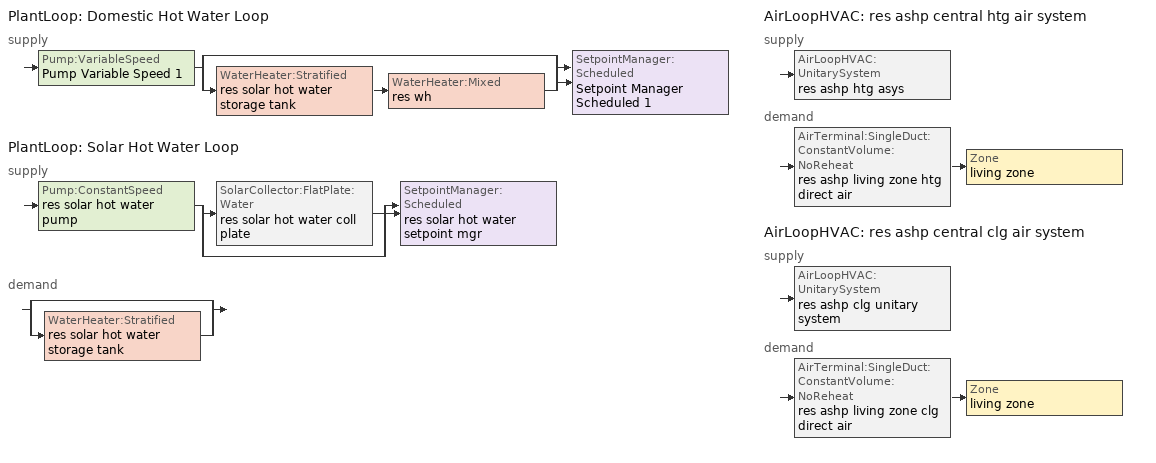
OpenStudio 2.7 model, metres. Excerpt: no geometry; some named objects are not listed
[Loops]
PlantLoop 'Domestic Hot Water Loop'
 supply: Pump:VariableSpeed 'Pump Variable Speed 1' > split
  | bypass
  | WaterHeater:Stratified 'res solar hot water storage tank' > WaterHeater:Mixed 'res wh'
  join > SetpointManager:Scheduled 'Setpoint Manager Scheduled 1'
PlantLoop 'Solar Hot Water Loop'
 supply: Pump:ConstantSpeed 'res solar hot water pump' > split
  | SolarCollector:FlatPlate:Water 'res solar hot water coll plate'
  | bypass
  join > SetpointManager:Scheduled 'res solar hot water setpoint mgr'
 demand: split
  | bypass
  | WaterHeater:Stratified 'res solar hot water storage tank'
AirLoopHVAC 'res ashp central htg air system'
 supply: AirLoopHVAC:UnitarySystem 'res ashp htg asys'
 demand: AirTerminal:SingleDuct:ConstantVolume:NoReheat 'res ashp living zone htg direct air' > Zone 'living zone'
AirLoopHVAC 'res ashp central clg air system'
 supply: AirLoopHVAC:UnitarySystem 'res ashp clg unitary system'
 demand: AirTerminal:SingleDuct:ConstantVolume:NoReheat 'res ashp living zone clg direct air' > Zone 'living zone'
[Sizing:Zone]
living zone: Zone Cooling Design Supply Air Temperature Input Method=SupplyAirTemperature; Zone Cooling Design Supply Air Temperature {C}=14; Zone Cooling Design Supply Air Temperature Difference {deltaC}=11.11; Zone Heating Design Supply Air Temperature Input Method=SupplyAirTemperature; Zone Heating Design Supply Air Temperature {C}=40; Zone Heating Design Supply Air Temperature Difference {deltaC}=11.11; Zone Cooling Design Supply Air Humidity Ratio {kg-H2O/kg-air}=0.0085; Zone Heating Design Supply Air Humidity Ratio {kg-H2O/kg-air}=0.008; Cooling Design Air Flow Method=DesignDay; Heating Design Air Flow Method=DesignDay; Account for Dedicated Outdoor Air System=No; Dedicated Outdoor Air System Control Strategy=NeutralSupplyAir; Dedicated Outdoor Air Low Setpoint Temperature for Design {C}=autosize; Dedicated Outdoor Air High Setpoint Temperature for Design {C}=autosize
[Zone equipment]
living zone: res ashp living zone htg direct air, res ashp living zone clg direct air
[PlantLoop] Load Distribution Scheme=Optimal
Name | Glycol Concentration | Maximum Loop Flow Rate {m3/s} | Plant Loop Volume {m3} | Fluid Type | Maximum Loop Temperature {C} | Minimum Loop Temperature {C} | Minimum Loop Flow Rate {m3/s} | Plant Equipment Operation Heating Load Schedule
Domestic Hot Water Loop | 0 | 0.01 | 0.003
Solar Hot Water Loop | 50 |  | Autocalculate | PropyleneGlycol | 100 | 0 | 0 | Always On Discrete
[Sizing:Plant] Loop Type=Heating; Design Loop Exit Temperature {C}=51.6667; Loop Design Temperature Difference {deltaC}=5.55556; Sizing Option=NonCoincident; Zone Timesteps in Averaging Window=1; Coincident Sizing Factor Mode=None
Domestic Hot Water Loop; Solar Hot Water Loop
[Pump:VariableSpeed]
Pump Variable Speed 1: Rated Flow Rate {m3/s}=0.01; Rated Pump Head {Pa}=1; Rated Power Consumption {W}=0; Motor Efficiency=1; Fraction of Motor Inefficiencies to Fluid Stream=0; Coefficient 1 of the Part Load Performance Curve=0; Coefficient 2 of the Part Load Performance Curve=1; Coefficient 3 of the Part Load Performance Curve=0; Coefficient 4 of the Part Load Performance Curve=0; Pump Control Type=Intermittent; Skin Loss Radiative Fraction=0.5; Design Power Sizing Method=PowerPerFlowPerPressure; Design Electric Power per Unit Flow Rate {W/(m3/s)}=348701.1; Design Shaft Power per Unit Flow Rate per Unit Head {W-s/m3-Pa}=1.28205; Design Minimum Flow Rate Fraction=0
[SetpointManager:Scheduled] Control Variable=Temperature; Schedule=dhw temp
Setpoint Manager Scheduled 1; res solar hot water setpoint mgr
[WaterHeater:Mixed]
res wh: Tank Volume {m3}=0.00378541; Setpoint Temperature Schedule=WH Setpoint Temp; Deadband Temperature Difference {deltaC}=0; Maximum Temperature Limit {C}=99; Heater Control Type=Modulate; Heater Maximum Capacity {W}=58321.1; Heater Minimum Capacity {W}=0; Heater Fuel Type=PropaneGas; Heater Thermal Efficiency=0.7544; Off Cycle Parasitic Fuel Consumption Rate {W}=7.772; Off Cycle Parasitic Fuel Type=Electricity; Off Cycle Parasitic Heat Fraction to Tank=0; On Cycle Parasitic Fuel Consumption Rate {W}=7.772; On Cycle Parasitic Fuel Type=Electricity; On Cycle Parasitic Heat Fraction to Tank=0; Ambient Temperature Indicator=ThermalZone; Ambient Temperature Thermal Zone=living zone; Off Cycle Loss Coefficient to Ambient Temperature {W/K}=0; Off Cycle Loss Fraction to Thermal Zone=1; On Cycle Loss Coefficient to Ambient Temperature {W/K}=0; On Cycle Loss Fraction to Thermal Zone=1; Use Side Effectiveness=1; Source Side Effectiveness=1; Use Side Design Flow Rate {m3/s}=autosize; Source Side Design Flow Rate {m3/s}=autosize; Indirect Water Heating Recovery Time {hr}=1.5; Source Side Flow Control Mode=IndirectHeatPrimarySetpoint
[Pump:ConstantSpeed]
res solar hot water pump: Rated Flow Rate {m3/s}=5.68724e-05; Rated Pump Head {Pa}=90000; Rated Power Consumption {W}=32; Motor Efficiency=0.3; Fraction of Motor Inefficiencies to Fluid Stream=0.2; Pump Control Type=Intermittent; Design Power Sizing Method=PowerPerFlowPerPressure; Design Electric Power per Unit Flow Rate {W/(m3/s)}=348701.1; Design Shaft Power per Unit Flow Rate per Unit Head {W-s/m3-Pa}=1.28205
[SolarCollector:FlatPlate:Water]
res solar hot water coll plate: SolarCollectorPerformance=res solar hot water coll perf; Surface=res solar hot water shading surface; Maximum Flow Rate {m3/s}=5.68724e-05
[SolarCollectorPerformance:FlatPlate]
res solar hot water coll perf: Gross Area {m2}=3.71612; Test Fluid=Water; Test Flow Rate {m3/s}=5.68724e-05; Test Correlation Type=Inlet; Coefficient 1 of Efficiency Equation=0.77; Coefficient 2 of Efficiency Equation {W/m2-K}=-4.50265; Coefficient 2 of Incident Angle Modifier=-0.1; Coefficient 3 of Incident Angle Modifier=-0.0055
[WaterHeater:Stratified]
res solar hot water storage tank: Tank Volume {m3}=0.227125; Tank Height {m}=0.114628; Tank Shape=VerticalCylinder; Tank Perimeter {m}=0.120038; Maximum Temperature Limit {C}=99; Heater Priority Control=MasterSlave; Heater 1 Setpoint Temperature Schedule=WH Setpoint Temp; Heater 1 Deadband Temperature Difference {deltaC}=2; Heater 1 Capacity {W}=0; Heater 1 Height {m}=0; Heater 2 Setpoint Temperature Schedule=WH Setpoint Temp; Heater 2 Deadband Temperature Difference {deltaC}=5; Heater 2 Capacity {W}=0; Heater 2 Height {m}=0; Heater Fuel Type=Electricity; Heater Thermal Efficiency=1; Off Cycle Parasitic Fuel Consumption Rate {W}=10; Off Cycle Parasitic Fuel Type=Electricity; Off Cycle Parasitic Heat Fraction to Tank=0; Off Cycle Parasitic Height {m}=0; On Cycle Parasitic Fuel Consumption Rate {W}=10; On Cycle Parasitic Fuel Type=Electricity; On Cycle Parasitic Heat Fraction to Tank=0; On Cycle Parasitic Height {m}=0; Ambient Temperature Indicator=ThermalZone; Ambient Temperature Thermal Zone=living zone; Uniform Skin Loss Coefficient per Unit Area to Ambient Temperature {W/m2-K}=0.5678; Skin Loss Fraction to Zone=1; Off Cycle Flue Loss Coefficient to Ambient Temperature {W/K}=0; Off Cycle Flue Loss Fraction to Zone=1; Use Side Effectiveness=1; Use Side Inlet Height {m}=0; Use Side Outlet Height {m}=0.114628; Source Side Effectiveness=0.7; Source Side Inlet Height {m}=0.0382094; Source Side Outlet Height {m}=0; Inlet Mode=Fixed; Use Side Design Flow Rate {m3/s}=autosize; Source Side Design Flow Rate {m3/s}=5.68724e-05; Indirect Water Heating Recovery Time {hr}=1.5; Number of Nodes=8; Additional Destratification Conductivity {W/m-K}=0; Node 1 Additional Loss Coefficient {W/m2-K}=0; Node 2 Additional Loss Coefficient {W/m2-K}=0; Node 3 Additional Loss Coefficient {W/m2-K}=0; Node 4 Additional Loss Coefficient {W/m2-K}=0; Node 5 Additional Loss Coefficient {W/m2-K}=0; Node 6 Additional Loss Coefficient {W/m2-K}=0; Node 7 Additional Loss Coefficient {W/m2-K}=0; Node 8 Additional Loss Coefficient {W/m2-K}=0; Node 9 Additional Loss Coefficient {W/m2-K}=0; Node 10 Additional Loss Coefficient {W/m2-K}=0; Node 11 Additional Loss Coefficient {W/m2-K}=0; Node 12 Additional Loss Coefficient {W/m2-K}=0; Source Side Flow Control Mode=IndirectHeatPrimarySetpoint
[Coil:Heating:DX:MultiSpeed]
res ashp htg coil: Availability Schedule=res heating season; Minimum Outdoor Dry-Bulb Temperature for Compressor Operation {C}=-17.7778; Crankcase Heater Capacity {W}=20; Maximum Outdoor Dry-Bulb Temperature for Crankcase Heater Operation {C}=12.7778; Defrost Energy Input Ratio Function of Temperature Curve=DefrostEIR; Maximum Outdoor Dry-Bulb Temperature for Defrost Operation {C}=4.44444; Defrost Strategy=Resistive; Defrost Control=OnDemand; Defrost Time Period Fraction=0.058333; Resistive Defrost Heater Capacity {W}=autosize; Apply Part Load Fraction to Speeds Greater than 1=No; Fuel Type=Electricity; Region number for Calculating HSPF=4
[Coil:Heating:Electric]
res ashp supp heater: Availability Schedule=res heating season; Efficiency=1; Nominal Capacity {W}=29307.1
[Fan:OnOff] Availability Schedule=Always On Discrete; Fan Total Efficiency=0.75; Pressure Rise {Pa}=476.748; Maximum Flow Rate {m3/s}=1.48367; Motor Efficiency=1; Motor In Airstream Fraction=1
Name | Fan Power Ratio Function of Speed Ratio Curve | Fan Efficiency Ratio Function of Speed Ratio Curve
res ashp htg supply fan | res ashp fan power curve | res ashp fan eff curve
res ashp clg supply fan | res ashp fan power curve 1 | res ashp fan eff curve 1
[UnitarySystemPerformance:Multispeed] Single Mode Operation=No
Name | Heating Speed Supply Air Flow Ratio 1 | Cooling Speed Supply Air Flow Ratio 1 | Heating Speed Supply Air Flow Ratio 2 | Cooling Speed Supply Air Flow Ratio 2 | Heating Speed Supply Air Flow Ratio 3 | Cooling Speed Supply Air Flow Ratio 3 | Heating Speed Supply Air Flow Ratio 4 | Cooling Speed Supply Air Flow Ratio 4
Unitary System Performance Multispeed 1 | 0.74 | 1e-009 | 0.92 | 1e-009 | 1 | 1e-009 | 1.22 | 1e-009
Unitary System Performance Multispeed 2 | 1e-009 | 0.7 | 1e-009 | 0.9 | 1e-009 | 1 | 1e-009 | 1.26
[AirLoopHVAC:UnitarySystem] Control Type=Load; Controlling Zone or Thermostat Location=living zone; Dehumidification Control Type=None; Availability Schedule=Always On Discrete; Fan Placement=BlowThrough; Supply Air Fan Operating Mode Schedule=Always Off Discrete; DX Heating Coil Sizing Ratio=1; Use DOAS DX Cooling Coil=No; DOAS DX Cooling Coil Leaving Minimum Air Temperature {C}=2; Latent Load Control=SensibleOnlyLoadControl; Supply Air Flow Rate Method During Cooling Operation=SupplyAirFlowRate; Supply Air Flow Rate Method During Heating Operation=SupplyAirFlowRate; Supply Air Flow Rate When No Cooling or Heating is Required {m3/s}=0; Maximum Supply Air Temperature {C}=76.6667; Maximum Outdoor Dry-Bulb Temperature for Supplemental Heater Operation {C}=4.44444; Maximum Cycling Rate {cycles/hr}=2.5; Heat Pump Time Constant {s}=60; Fraction of On-Cycle Power Use=0.01; Heat Pump Fan Delay Time {s}=60; Ancilliary On-Cycle Electric Power {W}=0; Ancilliary Off-Cycle Electric Power {W}=0
Name | Supply Fan | Heating Coil | Supplemental Heating Coil | Supply Air Flow Rate During Cooling Operation {m3/s} | Supply Air Flow Rate During Heating Operation {m3/s} | Design Specification Multispeed Object | Cooling Coil
res ashp htg asys | res ashp htg supply fan | res ashp htg coil | res ashp supp heater | 0 | 0.893181 | Unitary System Performance Multispeed 1
res ashp clg unitary system | res ashp clg supply fan |  |  | 1.17751 | 0 | Unitary System Performance Multispeed 2 | res ashp clg coil
[AirLoopHVAC] Availability Schedule=Always On Discrete; Design Supply Air Flow Rate {m3/s}=1.48366
res ashp central htg air system; res ashp central clg air system
[Sizing:System] Type of Load to Size On=Sensible; Design Outdoor Air Flow Rate {m3/s}=Autosize; Central Heating Maximum System Air Flow Ratio=0.3; Preheat Design Temperature {C}=7; Preheat Design Humidity Ratio {kg-H2O/kg-Air}=0.008; Precool Design Temperature {C}=12.8; Precool Design Humidity Ratio {kg-H2O/kg-Air}=0.008; Central Cooling Design Supply Air Temperature {C}=12.8; Central Heating Design Supply Air Temperature {C}=16.7; Sizing Option=NonCoincident; 100% Outdoor Air in Cooling=Yes; 100% Outdoor Air in Heating=Yes; Central Cooling Design Supply Air Humidity Ratio {kg-H2O/kg-Air}=0.0085; Central Heating Design Supply Air Humidity Ratio {kg-H2O/kg-Air}=0.008; Cooling Design Air Flow Method=DesignDay; Cooling Design Air Flow Rate {m3/s}=0; Heating Design Air Flow Method=DesignDay; Heating Design Air Flow Rate {m3/s}=0; System Outdoor Air Method=ZoneSum; Zone Maximum Outdoor Air Fraction=1; Cooling Supply Air Flow Rate Per Floor Area {m3/s-m2}=0.00996765; Cooling Fraction of Autosized Cooling Supply Air Flow Rate=1; Cooling Supply Air Flow Rate Per Unit Cooling Capacity {m3/s-W}=3.94755e-05; Heating Supply Air Flow Rate Per Floor Area {m3/s-m2}=0.00996765; Heating Fraction of Autosized Heating Supply Air Flow Rate=1; Heating Fraction of Autosized Cooling Supply Air Flow Rate=1; Heating Supply Air Flow Rate Per Unit Heating Capacity {m3/s-W}=3.15882e-05; Cooling Design Capacity Method=CoolingDesignCapacity; Cooling Design Capacity {W}=autosize; Cooling Design Capacity Per Floor Area {W/m2}=234.7; Fraction of Autosized Cooling Design Capacity=1; Heating Design Capacity Method=HeatingDesignCapacity; Heating Design Capacity {W}=autosize; Heating Design Capacity Per Floor Area {W/m2}=157; Fraction of Autosized Heating Design Capacity=1; Central Cooling Capacity Control Method=OnOff
res ashp central htg air system; res ashp central clg air system
[AirTerminal:SingleDuct:ConstantVolume:NoReheat] Availability Schedule=Always On Discrete; Maximum Air Flow Rate {m3/s}=1.17751
res ashp living zone htg direct air; res ashp living zone clg direct air
[Coil:Cooling:DX:MultiSpeed:StageData] Rated Evaporator Fan Power Per Volume Flow Rate {W/(m3/s)}=773.3; Nominal Time for Condensate Removal to Begin {s}=1000; Ratio of Initial Moisture Evaporation Rate and Steady State Latent Capacity=1.5; Maximum Cycling Rate {cycles/hr}=3; Latent Capacity Time Constant {s}=45; Rated Waste Heat Fraction of Power Input=0.2; Waste Heat Function of Temperature Curve=ConstantBiquadratic 1; Evaporative Condenser Effectiveness=0.9; Evaporative Condenser Air Flow Rate {m3/s}=autosize; Rated Evaporative Condenser Pump Power Consumption {W}=autosize
Name | Gross Rated Total Cooling Capacity {W} | Gross Rated Sensible Heat Ratio | Gross Rated Cooling COP {W/W} | Rated Air Flow Rate {m3/s} | Total Cooling Capacity Function of Temperature Curve | Total Cooling Capacity Function of Flow Fraction Curve | Energy Input Ratio Function of Temperature Curve | Energy Input Ratio Function of Flow Fraction Curve | Part Load Fraction Correlation Curve
Coil Cooling DX Multi Speed Stage Data 1 | 8616.29 | 0.842823 | 5.36553 | 0.521644 | Cool-Cap-fT1 | Cool-Cap-fFF1 | Cool-EIR-fT1 | Cool-EIR-fFF1 | Cool-PLF-fPLR1
Coil Cooling DX Multi Speed Stage Data 2 | 11781.5 | 0.793487 | 5.1645 | 0.670685 | Cool-Cap-fT2 | Cool-Cap-fFF2 | Cool-EIR-fT2 | Cool-EIR-fFF2 | Cool-PLF-fPLR2
Coil Cooling DX Multi Speed Stage Data 3 | 17584.3 | 0.703903 | 4.34007 | 0.745205 | Cool-Cap-fT3 | Cool-Cap-fFF3 | Cool-EIR-fT3 | Cool-EIR-fFF3 | Cool-PLF-fPLR3
Coil Cooling DX Multi Speed Stage Data 4 | 21101.1 | 0.720492 | 3.9196 | 0.938958 | Cool-Cap-fT4 | Cool-Cap-fFF4 | Cool-EIR-fT4 | Cool-EIR-fFF4 | Cool-PLF-fPLR4
[Coil:Cooling:DX:MultiSpeed]
res ashp clg coil: Availability Schedule=res cooling season; Condenser Type=AirCooled; Apply Part Load Fraction to Speeds Greater than 1=No; Apply Latent Degradation to Speeds Greater than 1=No; Crankcase Heater Capacity {W}=0; Maximum Outdoor Dry-Bulb Temperature for Crankcase Heater Operation {C}=10; Basin Heater Capacity {W/K}=0; Basin Heater Setpoint Temperature {C}=2; Fuel Type=Electricity; Stage 1=Coil Cooling DX Multi Speed Stage Data 1; Stage 2=Coil Cooling DX Multi Speed Stage Data 2; Stage 3=Coil Cooling DX Multi Speed Stage Data 3; Stage 4=Coil Cooling DX Multi Speed Stage Data 4
[ElectricEquipment:Definition] Design Level Calculation Method=EquipmentLevel; Design Level {W}=0; Fraction Latent=0; Fraction Radiant=0; Fraction Lost=1
res infil_1 house fan; res infil_1 range fan; res infil_1 bath fan
[OtherEquipment:Definition] Design Level Calculation Method=EquipmentLevel; Design Level {W}=0
res ds res ashp central htg air system SupSLkToLvEq; res ds res ashp central htg air system SupLatLkToLvEq; res ds res ashp central htg air system SupDCnToLvEq; res ds res ashp central htg air system SupDCnToAhEq; res ds res ashp central htg air system RetDCnToPlEq; res ds res ashp central htg air system RetDCnToAhEquip; res ds res ashp central htg air system SupSLkToAhEq; res ds res ashp central htg air system SupLatLkToAhEq; res ds res ashp central htg air system RetSLkEq; res ds res ashp central htg air system RetLatLkEq; res ds res ashp central clg air system SupSLkToLvEq; res ds res ashp central clg air system SupLatLkToLvEq; res ds res ashp central clg air system SupDCnToLvEq; res ds res ashp central clg air system SupDCnToAhEq; res ds res ashp central clg air system RetDCnToPlEq; res ds res ashp central clg air system RetDCnToAhEquip; res ds res ashp central clg air system SupSLkToAhEq; res ds res ashp central clg air system SupLatLkToAhEq; res ds res ashp central clg air system RetSLkEq; res ds res ashp central clg air system RetLatLkEq
[EnergyManagementSystem:Sensor]
Name | Output Variable or Output Meter Index Key | Output Variable or Output Meter
res_af_1_tin_s | living zone | Zone Mean Air Temperature
res_af_1_tt_s | living zone | Zone Outdoor Air Drybulb Temperature
res_ds_res_ashp_central_htg_air_system_fan_rtf_s | res ashp htg supply fan | Fan Runtime Fraction
res_ds_res_ashp_central_clg_air_system_fan_rtf_s | res ashp clg supply fan | Fan Runtime Fraction
res_ds_res_ashp_central_htg_air_system_win_s; res_ds_res_ashp_central_clg_air_system_win_s | living zone | Zone Mean Air Humidity Ratio
res_ds_res_ashp_central_clg_air_system_ah_vfr_s | Node 42 | System Node Current Density Volume Flow Rate
res_ds_res_ashp_central_clg_air_system_ah_tt_s | Node 42 | System Node Temperature
res_ds_res_ashp_central_clg_air_system_ra_t_s | Node 45 | System Node Temperature
res_ds_res_ashp_central_clg_air_system_ah_wt_s | Node 42 | System Node Humidity Ratio
res_ds_res_ashp_central_clg_air_system_ra_w_s | Node 45 | System Node Humidity Ratio
res_ds_res_ashp_central_clg_air_system_ah_t_s | crawl zone | Zone Air Temperature
res_ds_res_ashp_central_clg_air_system_ah_w_s | crawl zone | Zone Mean Air Humidity Ratio
res_infil_1_range_sch_s | res mv_1 range exhaust schedule | Schedule Value
res_infil_1_bath_sch_s | res mv_1 bath exhaust schedule | Schedule Value
res_infil_1_wh_sch_s | Always On Discrete | Schedule Value
[EnergyManagementSystem:Actuator]
Name | Actuated Component | Actuated Component Type | Actuated Component Control Type
res_nv_1_flow_act | res nv_1 flow | Zone Infiltration | Air Exchange Flow Rate
res_ds_res_ashp_central_htg_air_system_SupSLkToLvEq_act | res ds res ashp central htg air system SupSLkToLvEq | OtherEquipment | Power Level
res_ds_res_ashp_central_htg_air_system_SupLatLkToLvEq_act | res ds res ashp central htg air system SupLatLkToLvEq | OtherEquipment | Power Level
res_ds_res_ashp_central_htg_air_system_SupDCnToLvEq_act | res ds res ashp central htg air system SupDCnToLvEq | OtherEquipment | Power Level
res_ds_res_ashp_central_htg_air_system_SupDCnToAhEq_act | res ds res ashp central htg air system SupDCnToAhEq | OtherEquipment | Power Level
res_ds_res_ashp_central_htg_air_system_RetDCnToPlEq_act | res ds res ashp central htg air system RetDCnToPlEq | OtherEquipment | Power Level
res_ds_res_ashp_central_htg_air_system_RetDCnToAhEquip_act | res ds res ashp central htg air system RetDCnToAhEquip | OtherEquipment | Power Level
res_ds_res_ashp_central_htg_air_system_SupSLkToAhEq_act | res ds res ashp central htg air system SupSLkToAhEq | OtherEquipment | Power Level
res_ds_res_ashp_central_htg_air_system_SupLatLkToAhEq_act | res ds res ashp central htg air system SupLatLkToAhEq | OtherEquipment | Power Level
res_ds_res_ashp_central_htg_air_system_RetSLkEq_act | res ds res ashp central htg air system RetSLkEq | OtherEquipment | Power Level
res_ds_res_ashp_central_htg_air_system_RetLatLkEq_act | res ds res ashp central htg air system RetLatLkEq | OtherEquipment | Power Level
res_ds_res_ashp_central_htg_air_system_AhToLivMix_act | res ds res ashp central htg air system AhToLivMix | ZoneMixing | Air Exchange Flow Rate
res_ds_res_ashp_central_htg_air_system_LivToAhMix_act | res ds res ashp central htg air system LivToAhMix | ZoneMixing | Air Exchange Flow Rate
res_ds_res_ashp_central_clg_air_system_SupSLkToLvEq_act | res ds res ashp central clg air system SupSLkToLvEq | OtherEquipment | Power Level
res_ds_res_ashp_central_clg_air_system_SupLatLkToLvEq_act | res ds res ashp central clg air system SupLatLkToLvEq | OtherEquipment | Power Level
res_ds_res_ashp_central_clg_air_system_SupDCnToLvEq_act | res ds res ashp central clg air system SupDCnToLvEq | OtherEquipment | Power Level
res_ds_res_ashp_central_clg_air_system_SupDCnToAhEq_act | res ds res ashp central clg air system SupDCnToAhEq | OtherEquipment | Power Level
res_ds_res_ashp_central_clg_air_system_RetDCnToPlEq_act | res ds res ashp central clg air system RetDCnToPlEq | OtherEquipment | Power Level
res_ds_res_ashp_central_clg_air_system_RetDCnToAhEquip_act | res ds res ashp central clg air system RetDCnToAhEquip | OtherEquipment | Power Level
res_ds_res_ashp_central_clg_air_system_SupSLkToAhEq_act | res ds res ashp central clg air system SupSLkToAhEq | OtherEquipment | Power Level
res_ds_res_ashp_central_clg_air_system_SupLatLkToAhEq_act | res ds res ashp central clg air system SupLatLkToAhEq | OtherEquipment | Power Level
res_ds_res_ashp_central_clg_air_system_RetSLkEq_act | res ds res ashp central clg air system RetSLkEq | OtherEquipment | Power Level
res_ds_res_ashp_central_clg_air_system_RetLatLkEq_act | res ds res ashp central clg air system RetLatLkEq | OtherEquipment | Power Level
res_ds_res_ashp_central_clg_air_system_AhToLivMix_act | res ds res ashp central clg air system AhToLivMix | ZoneMixing | Air Exchange Flow Rate
res_ds_res_ashp_central_clg_air_system_LivToAhMix_act | res ds res ashp central clg air system LivToAhMix | ZoneMixing | Air Exchange Flow Rate
res_infil_1_house_fan_act | res infil_1 house fan | ElectricEquipment | Electric Power Level
res_infil_1_range_fan_act | res infil_1 range fan | ElectricEquipment | Electric Power Level
res_infil_1_bath_fan_act | res infil_1 bath fan | ElectricEquipment | Electric Power Level
res_infil_1_flow_act | res infil_1 flow | Zone Infiltration | Air Exchange Flow Rate
[EnergyManagementSystem:Program]
res_nv_1_program: Set Tdiff = res_af_1_tin_s-res_af_1_tt_s; Set dT = (@Abs Tdiff); Set pt = (@RhFnTdbWPb res_af_1_tt_s res_nv_wt_s res_nv_pb_s); Set NVA = 15544.003129202243; Set Cs = 0.00017926040778923255; Set Cw = 8.70903777141566e-05; Set MNV = 3.7755795455999985; Set MHR = 0.0115; Set MRH = 0.7; Set temp1 = (res_nv_1_nva_s*NVA); Set SGNV = temp1*((((Cs*dT)+(Cw*(res_af_vw_s^2)))^0.5)/1000); If (res_nv_wt_s<MHR) && (pt<MRH) && (res_af_1_tin_s>res_nv_1_sp_s); Set temp2 = (res_af_1_tin_s-res_nv_1_sp_s); Set NVadj1 = temp2/(res_af_1_tin_s-res_af_1_tt_s); Set NVadj2 = (@Min NVadj1 1); Set NVadj3 = (@Max NVadj2 0); Set NVadj = SGNV*NVadj3; Set res_nv_1_flow_act = (@Min NVadj MNV); Else; Set res_nv_1_flow_act = 0; EndIf
res_ds_res_ashp_central_htg_air_system_program: Set res_ds_res_ashp_central_htg_air_system_AhMfr = res_ds_res_ashp_central_htg_air_system_ah_mfr_s; Set res_ds_res_ashp_central_htg_air_system_FanRtf = res_ds_res_ashp_central_htg_air_system_fan_rtf_s; Set res_ds_res_ashp_central_htg_air_system_AhVfr = res_ds_res_ashp_central_htg_air_system_ah_vfr_s; Set res_ds_res_ashp_central_htg_air_system_AhTt = res_ds_res_ashp_central_htg_air_system_ah_tt_s; Set res_ds_res_ashp_central_htg_air_system_AhWt = res_ds_res_ashp_central_htg_air_system_ah_wt_s; Set res_ds_res_ashp_central_htg_air_system_RaT = res_ds_res_ashp_central_htg_air_system_ra_t_s; Set res_ds_res_ashp_central_htg_air_system_RaW = res_ds_res_ashp_central_htg_air_system_ra_w_s; Set res_ds_res_ashp_central_htg_air_system_AhT = res_ds_res_ashp_central_htg_air_system_ah_t_s; Set res_ds_res_ashp_central_htg_air_system_AhW = res_ds_res_ashp_central_htg_air_system_ah_w_s; Run res_ds_res_ashp_central_htg_air_system_lk_subrout; Set res_ds_res_ashp_central_htg_air_system_SupSLkToLvEq_act = res_ds_res_ashp_central_htg_air_system_SupSLkToLv; Set res_ds_res_ashp_central_htg_air_system_SupLatLkToLvEq_act = res_ds_res_ashp_central_htg_air_system_SupLatLkToLv; Set res_ds_res_ashp_central_htg_air_system_SupDCnToLvEq_act = res_ds_res_ashp_central_htg_air_system_SupDCnToLv; Set res_ds_res_ashp_central_htg_air_system_SupDCnToAhEq_act = res_ds_res_ashp_central_htg_air_system_SupDCnToAh; Set res_ds_res_ashp_central_htg_air_system_SupSLkToAhEq_act = res_ds_res_ashp_central_htg_air_system_SupSLkToAh; Set res_ds_res_ashp_central_htg_air_system_SupLatLkToAhEq_act = res_ds_res_ashp_central_htg_air_system_SupLatLkToAh; Set res_ds_res_ashp_central_htg_air_system_RetSLkEq_act = res_ds_res_ashp_central_htg_air_system_RetSLk; Set res_ds_res_ashp_central_htg_air_system_RetLatLkEq_act = res_ds_res_ashp_central_htg_air_system_RetLatLk; Set res_ds_res_ashp_central_htg_air_system_RetDCnToPlEq_act = res_ds_res_ashp_central_htg_air_system_RetDCnToPl; Set res_ds_res_ashp_central_htg_air_system_RetDCnToAhEquip_act = res_ds_res_ashp_central_htg_air_system_RetDCnToAh; Set res_ds_res_ashp_central_htg_air_system_AhToLivMix_act = res_ds_res_ashp_central_htg_air_system_AhToLiv; Set res_ds_res_ashp_central_htg_air_system_LivToAhMix_act = res_ds_res_ashp_central_htg_air_system_LivToAh
res_ds_res_ashp_central_clg_air_system_program: Set res_ds_res_ashp_central_clg_air_system_AhMfr = res_ds_res_ashp_central_clg_air_system_ah_mfr_s; Set res_ds_res_ashp_central_clg_air_system_FanRtf = res_ds_res_ashp_central_clg_air_system_fan_rtf_s; Set res_ds_res_ashp_central_clg_air_system_AhVfr = res_ds_res_ashp_central_clg_air_system_ah_vfr_s; Set res_ds_res_ashp_central_clg_air_system_AhTt = res_ds_res_ashp_central_clg_air_system_ah_tt_s; Set res_ds_res_ashp_central_clg_air_system_AhWt = res_ds_res_ashp_central_clg_air_system_ah_wt_s; Set res_ds_res_ashp_central_clg_air_system_RaT = res_ds_res_ashp_central_clg_air_system_ra_t_s; Set res_ds_res_ashp_central_clg_air_system_RaW = res_ds_res_ashp_central_clg_air_system_ra_w_s; Set res_ds_res_ashp_central_clg_air_system_AhT = res_ds_res_ashp_central_clg_air_system_ah_t_s; Set res_ds_res_ashp_central_clg_air_system_AhW = res_ds_res_ashp_central_clg_air_system_ah_w_s; Run res_ds_res_ashp_central_clg_air_system_lk_subrout; Set res_ds_res_ashp_central_clg_air_system_SupSLkToLvEq_act = res_ds_res_ashp_central_clg_air_system_SupSLkToLv; Set res_ds_res_ashp_central_clg_air_system_SupLatLkToLvEq_act = res_ds_res_ashp_central_clg_air_system_SupLatLkToLv; Set res_ds_res_ashp_central_clg_air_system_SupDCnToLvEq_act = res_ds_res_ashp_central_clg_air_system_SupDCnToLv; Set res_ds_res_ashp_central_clg_air_system_SupDCnToAhEq_act = res_ds_res_ashp_central_clg_air_system_SupDCnToAh; Set res_ds_res_ashp_central_clg_air_system_SupSLkToAhEq_act = res_ds_res_ashp_central_clg_air_system_SupSLkToAh; Set res_ds_res_ashp_central_clg_air_system_SupLatLkToAhEq_act = res_ds_res_ashp_central_clg_air_system_SupLatLkToAh; Set res_ds_res_ashp_central_clg_air_system_RetSLkEq_act = res_ds_res_ashp_central_clg_air_system_RetSLk; Set res_ds_res_ashp_central_clg_air_system_RetLatLkEq_act = res_ds_res_ashp_central_clg_air_system_RetLatLk; Set res_ds_res_ashp_central_clg_air_system_RetDCnToPlEq_act = res_ds_res_ashp_central_clg_air_system_RetDCnToPl; Set res_ds_res_ashp_central_clg_air_system_RetDCnToAhEquip_act = res_ds_res_ashp_central_clg_air_system_RetDCnToAh; Set res_ds_res_ashp_central_clg_air_system_AhToLivMix_act = res_ds_res_ashp_central_clg_air_system_AhToLiv; Set res_ds_res_ashp_central_clg_air_system_LivToAhMix_act = res_ds_res_ashp_central_clg_air_system_LivToAh
res_infil_1_program: Set p_m = 0.14; Set p_s = 0.22; Set s_m = 270; Set s_s = 370; Set z_m = 9.99744; Set z_s = 4.8768; Set f_t = (((s_m/z_m)^p_m)*((z_s/s_s)^p_s)); Set Tdiff = res_af_1_tin_s-res_af_1_tt_s; Set dT = @Abs Tdiff; Set c = 0.1045; Set Cs = 0.0749; Set Cw = 0.1406; Set n = 0.67; Set sft = (f_t*0.5); Set temp1 = ((c*Cw)*((sft*res_af_vw_s)^(2*n)))^2; Set Qn = (((c*Cs*(dT^n))^2)+temp1)^0.5; Set Tdiff = res_af_1_tin_s-res_af_1_tt_s; Set dT = @Abs Tdiff; Set QWHV = res_infil_1_wh_sch_s*0.0319; Set Qrange = res_infil_1_range_sch_s*0.0472; Set Qdryer = 0.0; Set Qbath = res_infil_1_bath_sch_s*0.059; Set QhpwhOut = 0; Set QhpwhIn = 0; Set QductsOut = 0; Set QductsIn = 0; Set QductsOut = QductsOut+res_ds_res_ashp_central_htg_air_system_lk_ret_fan_equiv; Set QductsIn = QductsIn+res_ds_res_ashp_central_htg_air_system_lk_sup_fan_equiv; Set QductsOut = QductsOut+res_ds_res_ashp_central_clg_air_system_lk_ret_fan_equiv; Set QductsIn = QductsIn+res_ds_res_ashp_central_clg_air_system_lk_sup_fan_equiv; Set Qout = QWHV+Qrange+Qbath+Qdryer+QhpwhOut+QductsOut; Set Qin = QhpwhIn+QductsIn; Set Qu = (@Abs (Qout-Qin)); Set Qb = (@Min Qout Qin); Set faneff_wh = 0.9438948864000002; Set res_infil_1_house_fan_act = (QWHV*300)/faneff_wh*1; Set faneff_sp = 0.4719474432000001; Set res_infil_1_range_fan_act = (Qrange*300)/faneff_sp; Set res_infil_1_bath_fan_act = (Qbath*300)/faneff_sp; Set Q_acctd_for_elsewhere = QhpwhOut+QhpwhIn+QductsOut+QductsIn; Set res_infil_1_flow_act = (((Qu^2)+(Qn^2))^0.5)-Q_acctd_for_elsewhere; Set res_infil_1_flow_act = (@Max res_infil_1_flow_act 0)
[AirLoopHVAC:ReturnPlenum]
Name | ThermalZone
res ashp central htg air system return plenum | res ds res ashp central htg air system ret air zone
res ashp central clg air system return plenum | res ds res ashp central clg air system ret air zone
[EnergyManagementSystem:Subroutine]
res_ds_res_ashp_central_htg_air_system_lk_subrout: Set f_sup = 0.13696303696303697; Set f_ret = 0.10009990009990012; Set f_OA = 0.0; Set oafrate = f_OA * res_ds_res_ashp_central_htg_air_system_AhVfr; Set suplkfrate = f_sup * res_ds_res_ashp_central_htg_air_system_AhVfr; Set retlkfrate = f_ret * res_ds_res_ashp_central_htg_air_system_AhVfr; Set res_ds_res_ashp_central_htg_air_system_AhToLiv = (@Abs (suplkfrate-retlkfrate-oafrate)); Set res_ds_res_ashp_central_htg_air_system_LivToAh = 0; Set res_ds_res_ashp_central_htg_air_system_lk_sup_fan_equiv = 0; Set res_ds_res_ashp_central_htg_air_system_lk_ret_fan_equiv = oafrate; If res_ds_res_ashp_central_htg_air_system_AhMfr>0; Set h_SA=(@HFnTdbW res_ds_res_ashp_central_htg_air_system_AhTt res_ds_res_ashp_central_htg_air_system_AhWt); Set h_AHZ=(@HFnTdbW res_ds_res_ashp_central_htg_air_system_AhT res_ds_res_ashp_central_htg_air_system_AhW); Set h_RA=(@HFnTdbW res_ds_res_ashp_central_htg_air_system_RaT res_ds_res_ashp_central_htg_air_system_RaW); Set h_fg=(@HfgAirFnWTdb res_ds_res_ashp_central_htg_air_system_AhWt res_ds_res_ashp_central_htg_air_system_AhTt); Set SALkQtot=f_sup*res_ds_res_ashp_central_htg_air_system_AhMfr*(h_RA-h_SA); Set temp1=h_fg*(res_ds_res_ashp_central_htg_air_system_RaW-res_ds_res_ashp_central_htg_air_system_AhWt); Set res_ds_res_ashp_central_htg_air_system_SupLatLkToLv = f_sup*res_ds_res_ashp_central_htg_air_system_AhMfr*temp1; Set res_ds_res_ashp_central_htg_air_system_SupSLkToLv = SALkQtot-res_ds_res_ashp_central_htg_air_system_SupLatLkToLv; Set eTm=(res_ds_res_ashp_central_htg_air_system_FanRtf/(res_ds_res_ashp_central_htg_air_system_AhMfr*1006.0))*121.015; Set eTm=0-eTm; Set temp4=res_ds_res_ashp_central_htg_air_system_AhT; Set tsup=temp4+((res_ds_res_ashp_central_htg_air_system_AhTt-res_ds_res_ashp_central_htg_air_system_AhT)*(@Exp eTm)); Set temp5=tsup-res_ds_res_ashp_central_htg_air_system_AhTt; Set res_ds_res_ashp_central_htg_air_system_SupDCnToLv = res_ds_res_ashp_central_htg_air_system_AhMfr*1006.0*temp5; Set res_ds_res_ashp_central_htg_air_system_SupDCnToAh = 0-res_ds_res_ashp_central_htg_air_system_SupDCnToLv; Set eTm=(res_ds_res_ashp_central_htg_air_system_FanRtf/(res_ds_res_ashp_central_htg_air_system_AhMfr*1006.0))*111.706; Set eTm=0-eTm; Set temp6=res_ds_res_ashp_central_htg_air_system_AhT; Set tret=temp6+((res_ds_res_ashp_central_htg_air_system_RaT-res_ds_res_ashp_central_htg_air_system_AhT)*(@Exp eTm)); Set temp7=tret-res_ds_res_ashp_central_htg_air_system_RaT; Set res_ds_res_ashp_central_htg_air_system_RetDCnToPl=res_ds_res_ashp_central_htg_air_system_AhMfr*1006.0*temp7; Set res_ds_res_ashp_central_htg_air_system_RetDCnToAh=0-res_ds_res_ashp_central_htg_air_system_RetDCnToPl; Set res_ds_res_ashp_central_htg_air_system_RetLatLk=0; Set temp2=(res_ds_res_ashp_central_htg_air_system_AhT-res_ds_res_ashp_central_htg_air_system_RaT); Set res_ds_res_ashp_central_htg_air_system_RetSLk=f_ret*res_ds_res_ashp_central_htg_air_system_AhMfr*1006.0*temp2; Set QtLkToAHZn=f_sup*res_ds_res_ashp_central_htg_air_system_AhMfr*(h_SA-h_AHZ); Set temp3=(res_ds_res_ashp_central_htg_air_system_AhWt-res_ds_res_ashp_central_htg_air_system_AhW); Set res_ds_res_ashp_central_htg_air_system_SupLatLkToAh=f_sup*res_ds_res_ashp_central_htg_air_system_AhMfr*h_fg; Set res_ds_res_ashp_central_htg_air_system_SupLatLkToAh=res_ds_res_ashp_central_htg_air_system_SupLatLkToAh*temp3; Set res_ds_res_ashp_central_htg_air_system_SupSLkToAh=QtLkToAHZn-res_ds_res_ashp_central_htg_air_system_SupLatLkToAh; Else; Set res_ds_res_ashp_central_htg_air_system_SupLatLkToLv=0; Set res_ds_res_ashp_central_htg_air_system_SupSLkToLv=0; Set res_ds_res_ashp_central_htg_air_system_SupDCnToLv=0; Set res_ds_res_ashp_central_htg_air_system_SupDCnToAh=0; Set res_ds_res_ashp_central_htg_air_system_RetDCnToPl=0; Set res_ds_res_ashp_central_htg_air_system_RetDCnToAh=0; Set res_ds_res_ashp_central_htg_air_system_RetLatLk=0; Set res_ds_res_ashp_central_htg_air_system_RetSLk=0; Set res_ds_res_ashp_central_htg_air_system_SupLatLkToAh=0; Set res_ds_res_ashp_central_htg_air_system_SupSLkToAh=0; EndIf
res_ds_res_ashp_central_clg_air_system_lk_subrout: Set f_sup = 0.13696303696303697; Set f_ret = 0.10009990009990012; Set f_OA = 0.0; Set oafrate = f_OA * res_ds_res_ashp_central_clg_air_system_AhVfr; Set suplkfrate = f_sup * res_ds_res_ashp_central_clg_air_system_AhVfr; Set retlkfrate = f_ret * res_ds_res_ashp_central_clg_air_system_AhVfr; Set res_ds_res_ashp_central_clg_air_system_AhToLiv = (@Abs (suplkfrate-retlkfrate-oafrate)); Set res_ds_res_ashp_central_clg_air_system_LivToAh = 0; Set res_ds_res_ashp_central_clg_air_system_lk_sup_fan_equiv = 0; Set res_ds_res_ashp_central_clg_air_system_lk_ret_fan_equiv = oafrate; If res_ds_res_ashp_central_clg_air_system_AhMfr>0; Set h_SA=(@HFnTdbW res_ds_res_ashp_central_clg_air_system_AhTt res_ds_res_ashp_central_clg_air_system_AhWt); Set h_AHZ=(@HFnTdbW res_ds_res_ashp_central_clg_air_system_AhT res_ds_res_ashp_central_clg_air_system_AhW); Set h_RA=(@HFnTdbW res_ds_res_ashp_central_clg_air_system_RaT res_ds_res_ashp_central_clg_air_system_RaW); Set h_fg=(@HfgAirFnWTdb res_ds_res_ashp_central_clg_air_system_AhWt res_ds_res_ashp_central_clg_air_system_AhTt); Set SALkQtot=f_sup*res_ds_res_ashp_central_clg_air_system_AhMfr*(h_RA-h_SA); Set temp1=h_fg*(res_ds_res_ashp_central_clg_air_system_RaW-res_ds_res_ashp_central_clg_air_system_AhWt); Set res_ds_res_ashp_central_clg_air_system_SupLatLkToLv = f_sup*res_ds_res_ashp_central_clg_air_system_AhMfr*temp1; Set res_ds_res_ashp_central_clg_air_system_SupSLkToLv = SALkQtot-res_ds_res_ashp_central_clg_air_system_SupLatLkToLv; Set eTm=(res_ds_res_ashp_central_clg_air_system_FanRtf/(res_ds_res_ashp_central_clg_air_system_AhMfr*1006.0))*121.015; Set eTm=0-eTm; Set temp4=res_ds_res_ashp_central_clg_air_system_AhT; Set tsup=temp4+((res_ds_res_ashp_central_clg_air_system_AhTt-res_ds_res_ashp_central_clg_air_system_AhT)*(@Exp eTm)); Set temp5=tsup-res_ds_res_ashp_central_clg_air_system_AhTt; Set res_ds_res_ashp_central_clg_air_system_SupDCnToLv = res_ds_res_ashp_central_clg_air_system_AhMfr*1006.0*temp5; Set res_ds_res_ashp_central_clg_air_system_SupDCnToAh = 0-res_ds_res_ashp_central_clg_air_system_SupDCnToLv; Set eTm=(res_ds_res_ashp_central_clg_air_system_FanRtf/(res_ds_res_ashp_central_clg_air_system_AhMfr*1006.0))*111.706; Set eTm=0-eTm; Set temp6=res_ds_res_ashp_central_clg_air_system_AhT; Set tret=temp6+((res_ds_res_ashp_central_clg_air_system_RaT-res_ds_res_ashp_central_clg_air_system_AhT)*(@Exp eTm)); Set temp7=tret-res_ds_res_ashp_central_clg_air_system_RaT; Set res_ds_res_ashp_central_clg_air_system_RetDCnToPl=res_ds_res_ashp_central_clg_air_system_AhMfr*1006.0*temp7; Set res_ds_res_ashp_central_clg_air_system_RetDCnToAh=0-res_ds_res_ashp_central_clg_air_system_RetDCnToPl; Set res_ds_res_ashp_central_clg_air_system_RetLatLk=0; Set temp2=(res_ds_res_ashp_central_clg_air_system_AhT-res_ds_res_ashp_central_clg_air_system_RaT); Set res_ds_res_ashp_central_clg_air_system_RetSLk=f_ret*res_ds_res_ashp_central_clg_air_system_AhMfr*1006.0*temp2; Set QtLkToAHZn=f_sup*res_ds_res_ashp_central_clg_air_system_AhMfr*(h_SA-h_AHZ); Set temp3=(res_ds_res_ashp_central_clg_air_system_AhWt-res_ds_res_ashp_central_clg_air_system_AhW); Set res_ds_res_ashp_central_clg_air_system_SupLatLkToAh=f_sup*res_ds_res_ashp_central_clg_air_system_AhMfr*h_fg; Set res_ds_res_ashp_central_clg_air_system_SupLatLkToAh=res_ds_res_ashp_central_clg_air_system_SupLatLkToAh*temp3; Set res_ds_res_ashp_central_clg_air_system_SupSLkToAh=QtLkToAHZn-res_ds_res_ashp_central_clg_air_system_SupLatLkToAh; Else; Set res_ds_res_ashp_central_clg_air_system_SupLatLkToLv=0; Set res_ds_res_ashp_central_clg_air_system_SupSLkToLv=0; Set res_ds_res_ashp_central_clg_air_system_SupDCnToLv=0; Set res_ds_res_ashp_central_clg_air_system_SupDCnToAh=0; Set res_ds_res_ashp_central_clg_air_system_RetDCnToPl=0; Set res_ds_res_ashp_central_clg_air_system_RetDCnToAh=0; Set res_ds_res_ashp_central_clg_air_system_RetLatLk=0; Set res_ds_res_ashp_central_clg_air_system_RetSLk=0; Set res_ds_res_ashp_central_clg_air_system_SupLatLkToAh=0; Set res_ds_res_ashp_central_clg_air_system_SupSLkToAh=0; EndIf
[EnergyManagementSystem:ProgramCallingManager]
res af_1 program calling manager: BeginTimestepBeforePredictor; res_infil_1_program; res_nv_1_program
res ds res ashp central htg air system program calling manager: EndOfSystemTimestepAfterHVACReporting; res_ds_res_ashp_central_htg_air_system_program
res ds res ashp central clg air system program calling manager: EndOfSystemTimestepAfterHVACReporting; res_ds_res_ashp_central_clg_air_system_program
[Schedule:Ruleset]
Name | Default Day Schedule | Summer Design Day Schedule | Winter Design Day Schedule
res heating season | Schedule Day 6
res cooling season | Schedule Day 1
res mv_1 range exhaust schedule | Schedule Day 24 | res mv_1 range exhaust schedule summer design | res mv_1 range exhaust schedule winter design
res mv_1 bath exhaust schedule | Schedule Day 25 | res mv_1 bath exhaust schedule summer design | res mv_1 bath exhaust schedule winter design
[Schedule:Day]
Schedule Day 6; Schedule Day 1; Schedule Day 24; res mv_1 range exhaust schedule winter design; Schedule Day 25; res mv_1 bath exhaust schedule winter design: 24, 0, 0
res heating season allday1; res heating season allday2; res heating season allday3; res heating season allday4; res heating season allday5; res heating season allday6; res heating season allday7; res heating season allday8; res heating season allday9; res heating season allday10; res heating season allday11; res heating season allday12; res cooling season allday1; res cooling season allday2; res cooling season allday3; res cooling season allday4; res cooling season allday5; res cooling season allday6; res cooling season allday7; res cooling season allday8; res cooling season allday9; res cooling season allday10; res cooling season allday11; res cooling season allday12; res mv_1 range exhaust schedule summer design; res mv_1 bath exhaust schedule summer design: 24, 0, 1
res mv_1 range exhaust schedule allday1; res mv_1 range exhaust schedule allday2; res mv_1 range exhaust schedule allday3; res mv_1 range exhaust schedule allday4; res mv_1 range exhaust schedule allday5; res mv_1 range exhaust schedule allday6; res mv_1 range exhaust schedule allday7; res mv_1 range exhaust schedule allday8; res mv_1 range exhaust schedule allday9; res mv_1 range exhaust schedule allday10; res mv_1 range exhaust schedule allday11; res mv_1 range exhaust schedule allday12: 15, 0, 0, 16, 0, 1, 24, 0, 0
res mv_1 bath exhaust schedule allday1; res mv_1 bath exhaust schedule allday2; res mv_1 bath exhaust schedule allday3; res mv_1 bath exhaust schedule allday4; res mv_1 bath exhaust schedule allday5; res mv_1 bath exhaust schedule allday6; res mv_1 bath exhaust schedule allday7; res mv_1 bath exhaust schedule allday8; res mv_1 bath exhaust schedule allday9; res mv_1 bath exhaust schedule allday10; res mv_1 bath exhaust schedule allday11; res mv_1 bath exhaust schedule allday12: 4, 0, 0, 5, 0, 1, 24, 0, 0
[Schedule:Rule] Apply Sunday=Yes; Apply Monday=Yes; Apply Tuesday=Yes; Apply Wednesday=Yes; Apply Thursday=Yes; Apply Friday=Yes; Apply Saturday=Yes; Date Specification Type=DateRange; Start Day=1
Name | Schedule Ruleset | Rule Order | Day Schedule | Start Month | End Month | End Day
res heating season allday ruleset1 | res heating season | 11 | res heating season allday1 | 1 | 1 | 31
res heating season allday ruleset2 | res heating season | 10 | res heating season allday2 | 2 | 2 | 28
res heating season allday ruleset3 | res heating season | 9 | res heating season allday3 | 3 | 3 | 31
res heating season allday ruleset4 | res heating season | 8 | res heating season allday4 | 4 | 4 | 30
res heating season allday ruleset5 | res heating season | 7 | res heating season allday5 | 5 | 5 | 31
res heating season allday ruleset6 | res heating season | 6 | res heating season allday6 | 6 | 6 | 30
res heating season allday ruleset7 | res heating season | 5 | res heating season allday7 | 7 | 7 | 31
res heating season allday ruleset8 | res heating season | 4 | res heating season allday8 | 8 | 8 | 31
res heating season allday ruleset9 | res heating season | 3 | res heating season allday9 | 9 | 9 | 30
res heating season allday ruleset10 | res heating season | 2 | res heating season allday10 | 10 | 10 | 31
res heating season allday ruleset11 | res heating season | 1 | res heating season allday11 | 11 | 11 | 30
res heating season allday ruleset12 | res heating season | 0 | res heating season allday12 | 12 | 12 | 31
res cooling season allday ruleset1 | res cooling season | 11 | res cooling season allday1 | 1 | 1 | 31
res cooling season allday ruleset2 | res cooling season | 10 | res cooling season allday2 | 2 | 2 | 28
res cooling season allday ruleset3 | res cooling season | 9 | res cooling season allday3 | 3 | 3 | 31
res cooling season allday ruleset4 | res cooling season | 8 | res cooling season allday4 | 4 | 4 | 30
res cooling season allday ruleset5 | res cooling season | 7 | res cooling season allday5 | 5 | 5 | 31
res cooling season allday ruleset6 | res cooling season | 6 | res cooling season allday6 | 6 | 6 | 30
res cooling season allday ruleset7 | res cooling season | 5 | res cooling season allday7 | 7 | 7 | 31
res cooling season allday ruleset8 | res cooling season | 4 | res cooling season allday8 | 8 | 8 | 31
res cooling season allday ruleset9 | res cooling season | 3 | res cooling season allday9 | 9 | 9 | 30
res cooling season allday ruleset10 | res cooling season | 2 | res cooling season allday10 | 10 | 10 | 31
res cooling season allday ruleset11 | res cooling season | 1 | res cooling season allday11 | 11 | 11 | 30
res cooling season allday ruleset12 | res cooling season | 0 | res cooling season allday12 | 12 | 12 | 31
res mv_1 range exhaust schedule allday ruleset1 | res mv_1 range exhaust schedule | 11 | res mv_1 range exhaust schedule allday1 | 1 | 1 | 31
res mv_1 range exhaust schedule allday ruleset2 | res mv_1 range exhaust schedule | 10 | res mv_1 range exhaust schedule allday2 | 2 | 2 | 28
res mv_1 range exhaust schedule allday ruleset3 | res mv_1 range exhaust schedule | 9 | res mv_1 range exhaust schedule allday3 | 3 | 3 | 31
res mv_1 range exhaust schedule allday ruleset4 | res mv_1 range exhaust schedule | 8 | res mv_1 range exhaust schedule allday4 | 4 | 4 | 30
res mv_1 range exhaust schedule allday ruleset5 | res mv_1 range exhaust schedule | 7 | res mv_1 range exhaust schedule allday5 | 5 | 5 | 31
res mv_1 range exhaust schedule allday ruleset6 | res mv_1 range exhaust schedule | 6 | res mv_1 range exhaust schedule allday6 | 6 | 6 | 30
res mv_1 range exhaust schedule allday ruleset7 | res mv_1 range exhaust schedule | 5 | res mv_1 range exhaust schedule allday7 | 7 | 7 | 31
res mv_1 range exhaust schedule allday ruleset8 | res mv_1 range exhaust schedule | 4 | res mv_1 range exhaust schedule allday8 | 8 | 8 | 31
res mv_1 range exhaust schedule allday ruleset9 | res mv_1 range exhaust schedule | 3 | res mv_1 range exhaust schedule allday9 | 9 | 9 | 30
res mv_1 range exhaust schedule allday ruleset10 | res mv_1 range exhaust schedule | 2 | res mv_1 range exhaust schedule allday10 | 10 | 10 | 31
res mv_1 range exhaust schedule allday ruleset11 | res mv_1 range exhaust schedule | 1 | res mv_1 range exhaust schedule allday11 | 11 | 11 | 30
res mv_1 range exhaust schedule allday ruleset12 | res mv_1 range exhaust schedule | 0 | res mv_1 range exhaust schedule allday12 | 12 | 12 | 31
res mv_1 bath exhaust schedule allday ruleset1 | res mv_1 bath exhaust schedule | 11 | res mv_1 bath exhaust schedule allday1 | 1 | 1 | 31
res mv_1 bath exhaust schedule allday ruleset2 | res mv_1 bath exhaust schedule | 10 | res mv_1 bath exhaust schedule allday2 | 2 | 2 | 28
res mv_1 bath exhaust schedule allday ruleset3 | res mv_1 bath exhaust schedule | 9 | res mv_1 bath exhaust schedule allday3 | 3 | 3 | 31
res mv_1 bath exhaust schedule allday ruleset4 | res mv_1 bath exhaust schedule | 8 | res mv_1 bath exhaust schedule allday4 | 4 | 4 | 30
res mv_1 bath exhaust schedule allday ruleset5 | res mv_1 bath exhaust schedule | 7 | res mv_1 bath exhaust schedule allday5 | 5 | 5 | 31
res mv_1 bath exhaust schedule allday ruleset6 | res mv_1 bath exhaust schedule | 6 | res mv_1 bath exhaust schedule allday6 | 6 | 6 | 30
res mv_1 bath exhaust schedule allday ruleset7 | res mv_1 bath exhaust schedule | 5 | res mv_1 bath exhaust schedule allday7 | 7 | 7 | 31
res mv_1 bath exhaust schedule allday ruleset8 | res mv_1 bath exhaust schedule | 4 | res mv_1 bath exhaust schedule allday8 | 8 | 8 | 31
res mv_1 bath exhaust schedule allday ruleset9 | res mv_1 bath exhaust schedule | 3 | res mv_1 bath exhaust schedule allday9 | 9 | 9 | 30
res mv_1 bath exhaust schedule allday ruleset10 | res mv_1 bath exhaust schedule | 2 | res mv_1 bath exhaust schedule allday10 | 10 | 10 | 31
res mv_1 bath exhaust schedule allday ruleset11 | res mv_1 bath exhaust schedule | 1 | res mv_1 bath exhaust schedule allday11 | 11 | 11 | 30
res mv_1 bath exhaust schedule allday ruleset12 | res mv_1 bath exhaust schedule | 0 | res mv_1 bath exhaust schedule allday12 | 12 | 12 | 31
[Schedule:Constant]
Name | Value
dhw temp; WH Setpoint Temp | 51.6667
Always On Discrete | 1
Always Off Discrete | 0
[Curve:Biquadratic]
Name | Coefficient1 Constant | Coefficient2 x | Coefficient3 x**2 | Coefficient4 y | Coefficient5 y**2 | Coefficient6 x*y | Minimum Value of x | Maximum Value of x | Minimum Value of y | Maximum Value of y
DefrostEIR | 0.1528 | 0 | 0 | 0 | 0 | 0 | -100 | 100 | -100 | 100
ConstantBiquadratic 1 | 1 | 0 | 0 | 0 | 0 | 0 | -100 | 100 | -100 | 100
Cool-Cap-fT1 | 1.71399 | -0.0746168 | 0.00297469 | 0.00577634 | -0.000103131 | -0.000668885 | 13.88 | 23.88 | 18.33 | 51.66
Cool-EIR-fT1 | -0.0459239 | 0.0682909 | -0.00219033 | -0.0172333 | 0.00103872 | -0.000199632 | 13.88 | 23.88 | 18.33 | 51.66
Cool-Cap-fT2 | 1.15286 | -0.0245373 | 0.00176665 | 0.0058603 | -7.72351e-05 | -0.000664725 | 13.88 | 23.88 | 18.33 | 51.66
Cool-EIR-fT2 | 1.70461 | -0.104882 | 0.00218214 | -0.0167285 | 0.000954018 | -0.000126467 | 13.88 | 23.88 | 18.33 | 51.66
Cool-Cap-fT3 | 0.646199 | 0.0213513 | 0.000659103 | 0.00693809 | -6.73781e-05 | -0.000688108 | 13.88 | 23.88 | 18.33 | 51.66
Cool-EIR-fT3 | -0.00625402 | 0.046332 | -0.00142349 | 0.0118726 | 0.000481095 | -0.000516952 | 13.88 | 23.88 | 18.33 | 51.66
Cool-Cap-fT4 | 0.917789 | -0.00603226 | 0.00136327 | 0.00532574 | -5.65811e-05 | -0.000638578 | 13.88 | 23.88 | 18.33 | 51.66
Cool-EIR-fT4 | -0.518433 | 0.0992788 | -0.00276048 | 0.0139882 | 0.000435194 | -0.000557202 | 13.88 | 23.88 | 18.33 | 51.66
[Curve:Quadratic] Coefficient3 x**2=0; Minimum Value of x=0
Name | Coefficient1 Constant | Coefficient2 x | Maximum Value of x | Minimum Curve Output | Maximum Curve Output
Cool-PLF-fPLR1; Cool-PLF-fPLR2; Cool-PLF-fPLR3; Cool-PLF-fPLR4 | 0.75 | 0.25 | 1 | 0.7 | 1
Cool-Cap-fFF1; Cool-EIR-fFF1; Cool-Cap-fFF2; Cool-EIR-fFF2; Cool-Cap-fFF3; Cool-EIR-fFF3; Cool-Cap-fFF4; Cool-EIR-fFF4 | 1 | 0 | 2 | 0 | 2
[Curve:Exponent] Coefficient1 Constant=0; Coefficient2 Constant=1; Coefficient3 Constant=3; Minimum Value of x=-100; Maximum Value of x=100
res ashp fan power curve; res ashp fan power curve 1
[Curve:Cubic] Coefficient1 Constant=0; Coefficient2 x=1; Coefficient3 x**2=0; Coefficient4 x**3=0; Minimum Value of x=0; Maximum Value of x=1; Minimum Curve Output=0.01; Maximum Curve Output=1
res ashp fan eff curve; res ashp fan eff curve 1
